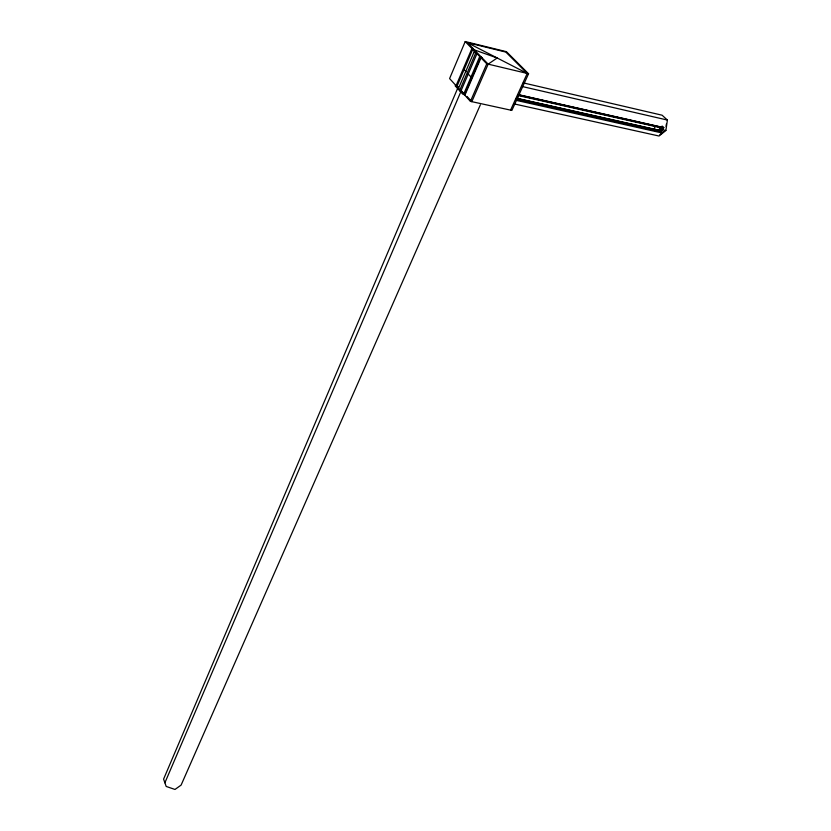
<?xml version="1.0" encoding="UTF-8"?>
<svg xmlns="http://www.w3.org/2000/svg" width="831" height="831" viewBox="0 0 831 831"><rect width="100%" height="100%" fill="white"/><g stroke="black" fill="none" stroke-linecap="round" stroke-linejoin="round"><path stroke-width="1.25" d="M654.433 129.553L654.963 125.938M661.31 127.185L661.019 129.594L662.452 130.176M666.057 126.364L666.41 123.975M514.057 103.885L659.035 136.024L665.87 130.529L667.407 120.059L662.099 115.208L523.322 82.892M458.182 89.146L474.127 51.854L475.571 53.35L459.585 90.672L460.945 90.984L470.439 101.361L511.875 110.409L528.558 73.751L506.432 51.688L465.215 41.55L449.592 78.571L459.543 89.447M457.704 88.221L163.593 779.114L166.19 786.448L174.988 789.45L181.106 785.098L480.36 104.799M458.213 87.026L456.873 86.538L472.746 49.33L497.187 57.983L488.161 64.143L471.811 101.662L467.022 96.427M164.891 782.781L460.862 91.659M460.945 90.984L476.952 53.672L475.571 53.35M464.851 95.253L481.004 57.848L482.375 58.18L480.578 57.412L464.446 94.807L462.68 94.069L455.118 85.79L456.074 85.666L471.925 48.478L472.87 48.385M470.439 101.361L486.779 63.81L465.215 41.55M510.566 110.128L527.228 73.429L505.84 52.083L467.282 42.61L488.161 64.143M517.879 95.004L518.44 95.575L516.653 99.523L660.437 131.745L662.328 128.119L660.946 126.842M660.437 131.745L658.734 130.166L660.157 127.455M662.099 126.032L663.803 127.6L661.102 132.752L515.542 100.198M660.614 129.085L658.993 130.405L516.539 98.411M659.357 130.747L660.988 129.428M659.876 134.715L663.772 131.568M463.864 93.747L479.736 56.539L481.533 57.308M456.873 86.538L457.829 86.403M662.203 129.698L665.87 130.529M517.588 98.453L658.734 130.166M516.861 98.754L659.471 130.851M516.093 98.951L659.835 131.194L661.383 129.937L661.736 127.569L519.146 95.285M518.097 94.578L663.803 127.6M518.721 94.879L661.362 127.226M518.44 95.575L662.328 128.119M521.961 86.466L667.407 120.059M486.779 63.81L528.558 73.751M474.127 51.854L475.498 52.187M467.282 42.61L527.228 73.429M464.093 69.627L466.118 71.788M467.51 73.263L470.948 76.94M461.994 91.285L463.241 92.927"/></g></svg>
